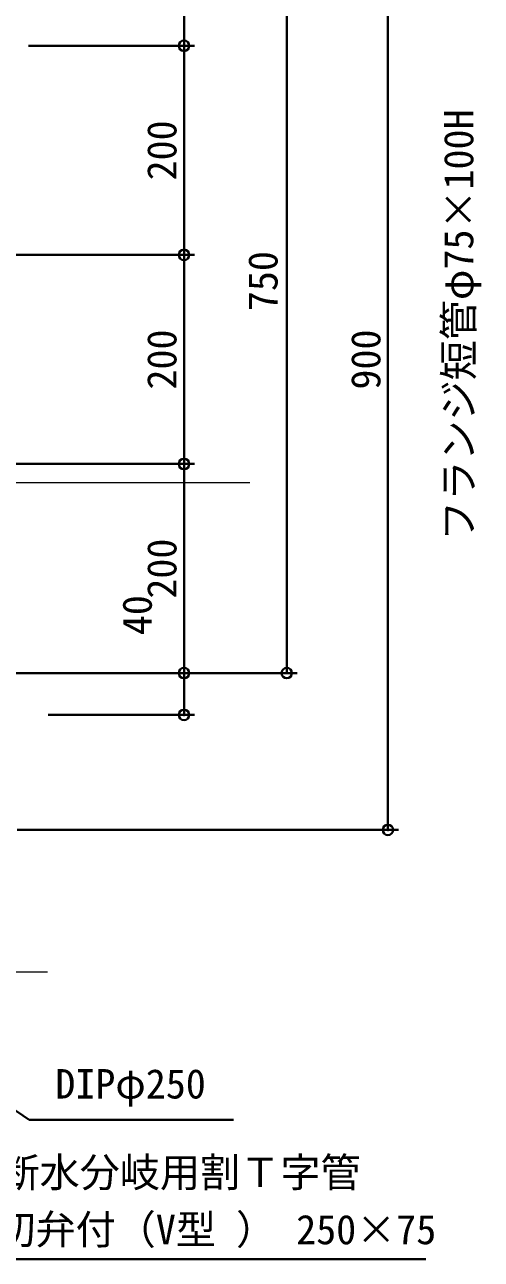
# Model space of a CAD drawing. Units: millimetres at full size, sheet at 1:20. Extents: x -5952 to 5966, y -3160 to 3160.
# Drawn here: x -326 to 111, y 1269 to 2450 of the extents above; entities that cross this region are included whole.
import ezdxf
from ezdxf.enums import TextEntityAlignment as Align

# ---------------------------------------------------------------- set-up
doc = ezdxf.new("R2010")
doc.units = ezdxf.units.MM
doc.header["$LTSCALE"] = 20
doc.header["$PDMODE"] = 32
doc.header["$PDSIZE"] = 10
doc.layers.add('0-5_TEMP01', color=3, linetype='Continuous', lineweight=18)
doc.layers.add('0-C_寸法', color=1, linetype='Continuous', lineweight=40)
doc.styles.add('ＭＳ ゴシック', font='')
doc.styles.get('ＭＳ ゴシック').set_extended_font_data('MS Gothic')

msp = doc.modelspace()

# ---------------------------------------------------------------- linework, layer by layer
at = {"layer": '0-5_TEMP01'}
for p, q in [((-3243.76, 2012.18), (-111.07, 2012.18)), ((-1049.16, 1544.18), (-304.67, 1544.18))]:
    msp.add_line(p, q, dxfattribs=at)
at = {"layer": '0-C_寸法'}
for p, q in [((-75.61, 2579.98), (-75.61, 1829.98)), ((21.21, 2579.98), (21.21, 1679.98)), ((-173.92, 2479.98), (-173.92, 2429.98)), ((-322.76, 2429.98), (-163.92, 2429.98)), ((-322.76, 2429.98), (-163.92, 2429.98)), ((-173.92, 2429.98), (-173.92, 2229.98)), ((-383.5, 2229.98), (-163.92, 2229.98)), ((-383.5, 2229.98), (-163.92, 2229.98)), ((-173.92, 2229.98), (-173.92, 2029.98)), ((-383.5, 2029.98), (-163.92, 2029.98)), ((-383.5, 2029.98), (-163.92, 2029.98)), ((-173.92, 2029.98), (-173.92, 1829.98)), ((-363.76, 1829.98), (-163.92, 1829.98)), ((-363.76, 1829.98), (-163.92, 1829.98)), ((-363.76, 1829.98), (-65.62, 1829.98)), ((-173.92, 1829.98), (-173.92, 1789.99)), ((-303.76, 1789.99), (-163.92, 1789.99)), ((-333.61, 1679.98), (31.21, 1679.98)), ((-418.81, 1468.06), (-322.06, 1402.84)), ((-322.06, 1402.84), (-126.44, 1402.84)), ((-419.06, 1269.3), (57.31, 1269.3))]:
    msp.add_line(p, q, dxfattribs=at)
for p in [(-173.92, 2429.98), (-173.92, 2229.98), (-173.92, 2029.98), (-173.92, 1829.98), (-75.61, 1829.98), (-173.92, 1789.99), (21.21, 1679.98)]:
    msp.add_point(p, dxfattribs=at)

# ---------------------------------------------------------------- texts
at = {"layer": '0-C_寸法', "style": 'ＭＳ ゴシック'}
for s, p in [('フランジ短管φ75×100H', (111.33, 1956.41)), ('200', (-172.7, 2301.18)), ('750', (-75.97, 2176.18)), ('200', (-172.7, 2101.18)), ('900', (22.43, 2101.18)), ('200', (-172.7, 1901.18)), ('40', (-196.3, 1866.25))]:
    msp.add_text(s, height=28.15, rotation=90, dxfattribs=at).set_placement(p, align=Align.BOTTOM_LEFT)
for s, p in [('DIPφ250', (-297.06, 1414.64)), ('不断水分岐用割Ｔ字管', (-388.94, 1329.93)), ('仕切弁付（V型 ） 250×75', (-392.84, 1275.26))]:
    msp.add_text(s, height=28.15, dxfattribs=at).set_placement(p, align=Align.BOTTOM_LEFT)

doc.saveas('drawing.dxf')
